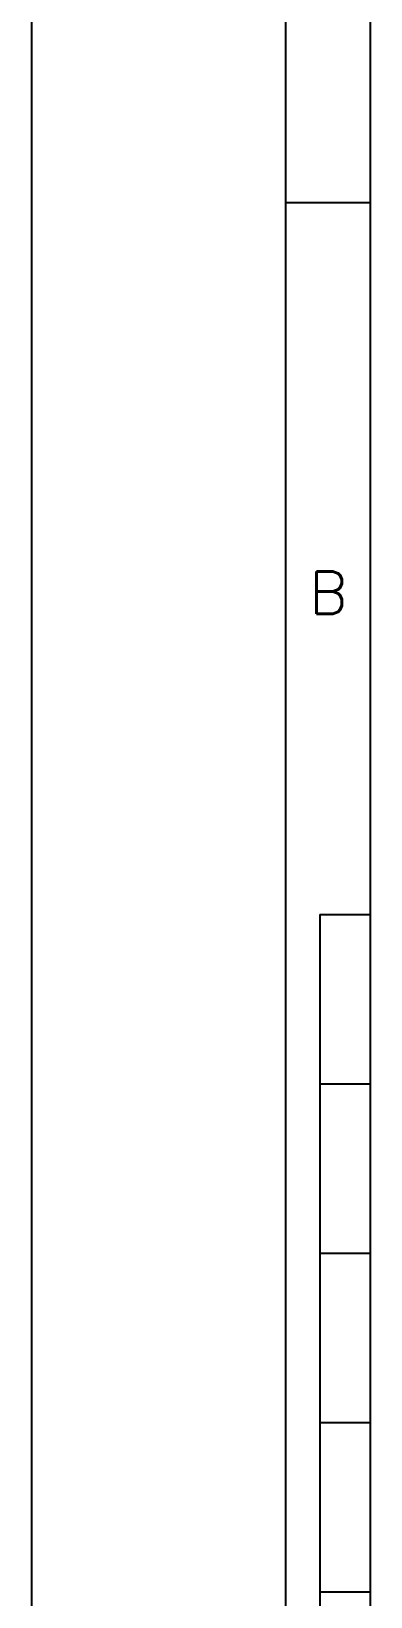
# Model space of a CAD drawing. Header units: millimetres. Extents: x 7130 to 65072, y -4915 to 15466.
# Drawn here: x 50661 to 52034, y 5942 to 12284 of the extents above; entities that cross this region are included whole.
import ezdxf
from ezdxf.enums import TextEntityAlignment as Align

# ---------------------------------------------------------------- set-up
doc = ezdxf.new("R2010")
doc.units = ezdxf.units.MM
doc.header["$LTSCALE"] = 0.3
doc.layers.add('CIENKA', color=1, linetype='CONTINUOUS')
doc.layers.add('GRUBA', color=7, linetype='CONTINUOUS')
doc.styles.add('ROMANS', font='romans', dxfattribs={"width": 0.8, "oblique": 10, "height": 2.8})

msp = doc.modelspace()

# ---------------------------------------------------------------- linework, layer by layer
at = {"layer": 'CIENKA'}
for p, q in [((50661.2, 15466.3), (50661.2, -4915.3)), ((52033.7, 11589), (51690.6, 11589)), ((51827.8, 8706.7), (51827.8, 1844.2)), ((51827.8, 8706.7), (52033.7, 8706.7)), ((51827.8, 8020.5), (52033.7, 8020.5)), ((51827.8, 7334.2), (52033.7, 7334.2)), ((51827.8, 6648), (52033.7, 6648)), ((51827.8, 5961.7), (52033.7, 5961.7))]:
    msp.add_line(p, q, dxfattribs=at)
at = {"layer": 'GRUBA'}
for p, q in [((51690.6, -4572.2), (51690.6, 15123.2)), ((52033.7, -4229.1), (52033.7, 14780))]:
    msp.add_line(p, q, dxfattribs=at)

# ---------------------------------------------------------------- texts
at = {"layer": 'CIENKA', "style": 'ROMANS'}
msp.add_text('B', height=171.6, dxfattribs=at).set_placement((51862.2, 10010.6), align=Align.MIDDLE)

doc.saveas('drawing.dxf')
